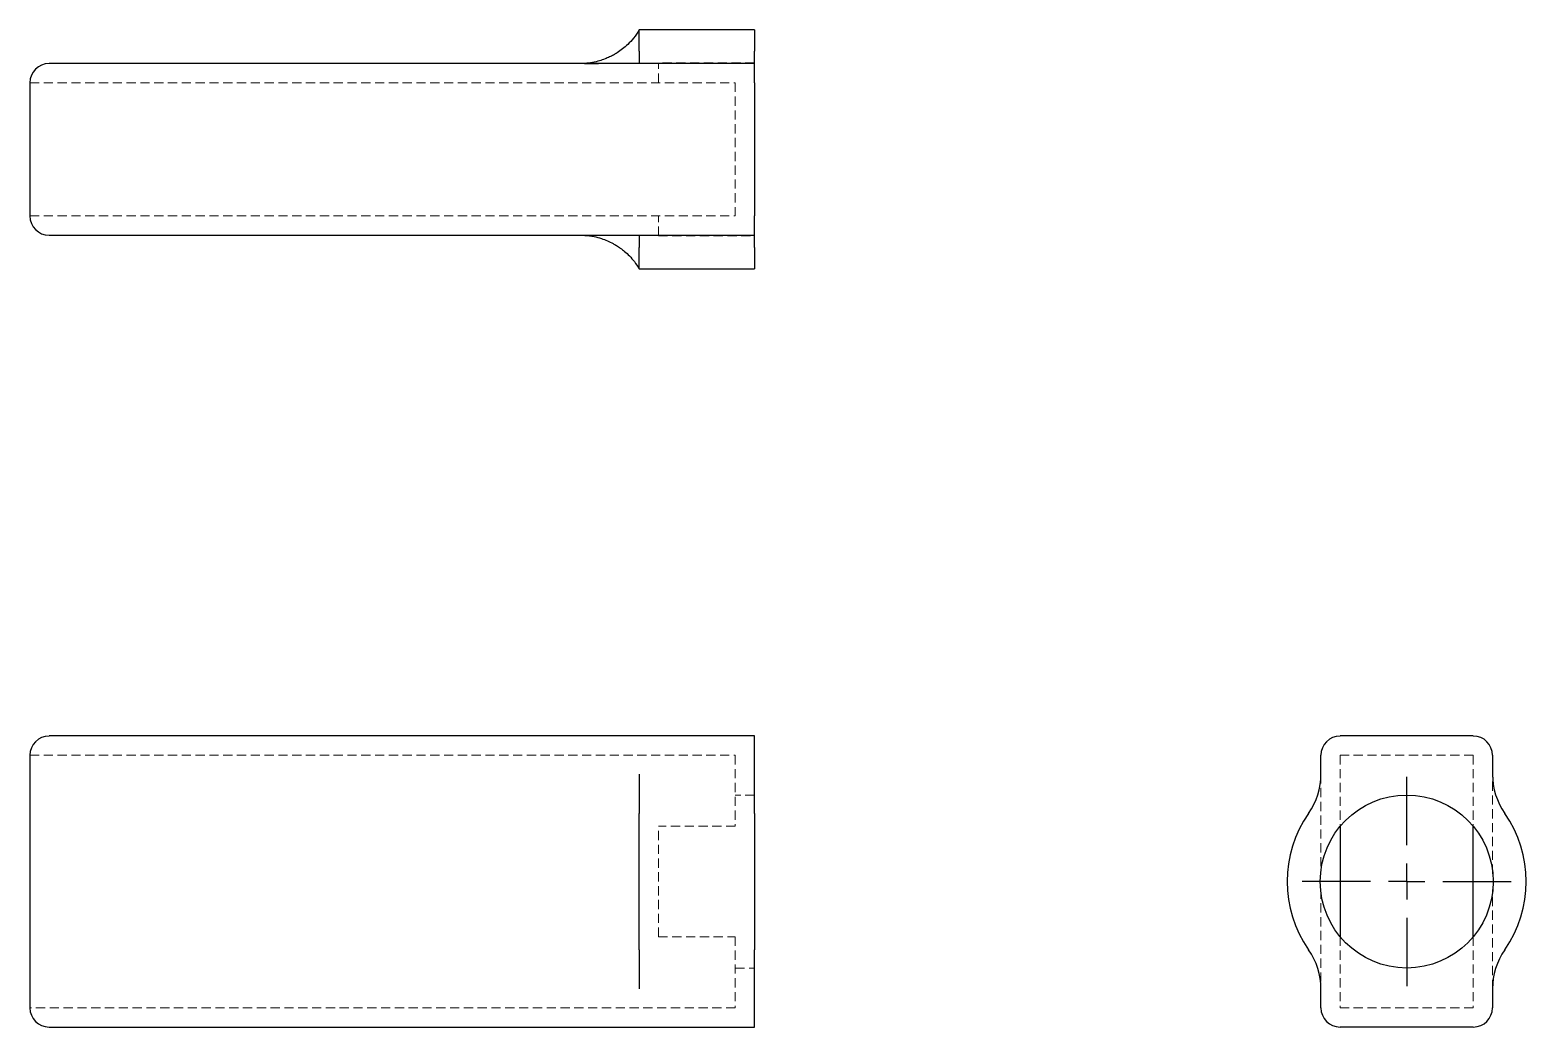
# Model space of a CAD drawing. Header units: millimetres. Extents: x 33 to 239, y 37 to 174.
import ezdxf

# ---------------------------------------------------------------- set-up
doc = ezdxf.new("R2010")
doc.units = ezdxf.units.MM
doc.linetypes.add('HIDDEN', pattern=[1.905, 1.27, -0.635])
doc.layers.add('10', color=7, linetype='Continuous')

# ---------------------------------------------------------------- blocks, each defined once
blk = doc.blocks.new('SW_CENTERMARKSYMBOL_0')
at = {"layer": '10', "color": 0}
for p, q in [((0, 5), (0, 14.43)), ((0, 0), (0, 2.5)), ((-5, 0), (-14.43, 0)), ((0, 0), (-2.5, 0)), ((0, 0), (0, -2.5)), ((0, 0), (2.5, 0)), ((5, 0), (14.43, 0)), ((0, -5), (0, -14.43))]:
    blk.add_line(p, q, dxfattribs=at)

msp = doc.modelspace()

# ---------------------------------------------------------------- linework, layer by layer
at = {"color": 7, "linetype": 'Continuous', "lineweight": 25}
for p, q in [((133, 174.48), (117.09, 174.48)), ((133, 174.48), (133, 171.53)), ((133, 169.84), (133, 171.53)), ((133, 169.84), (35.65, 169.84)), ((133, 167.19), (133, 169.84)), ((33, 167.19), (33, 148.81)), ((133, 167.19), (133, 148.81)), ((133, 146.16), (133, 148.81)), ((35.65, 146.16), (133, 146.16)), ((133, 144.47), (133, 146.16)), ((133, 144.47), (133, 141.52)), ((117.09, 141.52), (133, 141.52)), ((133, 77.08), (35.65, 77.08)), ((133, 74.42), (133, 77.08)), ((232.19, 77.08), (213.81, 77.08)), ((33, 74.42), (33, 39.58)), ((133, 71.81), (133, 74.42)), ((211.16, 71.81), (211.16, 74.42)), ((234.84, 74.42), (234.84, 71.81)), ((133, 66.4), (133, 71.81)), ((133, 66.4), (133, 47.6)), ((213.81, 64.62), (213.81, 49.38)), ((232.19, 49.38), (232.19, 64.62)), ((133, 42.19), (133, 47.6)), ((133, 39.58), (133, 42.19)), ((211.16, 39.58), (211.16, 42.19)), ((234.84, 42.19), (234.84, 39.58)), ((133, 36.92), (133, 39.58)), ((35.65, 36.92), (133, 36.92)), ((232.19, 36.92), (213.81, 36.92))]:
    msp.add_line(p, q, dxfattribs=at)
at = {"color": 7, "linetype": 'HIDDEN', "lineweight": 18}
for p, q in [((119.74, 167.19), (119.74, 169.93)), ((133, 169.93), (119.74, 169.93)), ((33, 167.19), (130.35, 167.19)), ((130.35, 167.19), (130.35, 148.81)), ((33, 148.81), (130.35, 148.81)), ((119.74, 146.07), (119.74, 148.81)), ((119.74, 146.07), (133, 146.07)), ((33, 74.42), (130.35, 74.42)), ((130.35, 74.42), (130.35, 64.62)), ((232.19, 74.42), (213.81, 74.42)), ((213.81, 74.42), (213.81, 64.62)), ((232.19, 74.42), (232.19, 64.62)), ((133, 68.93), (130.35, 68.93)), ((130.35, 64.62), (119.74, 64.62)), ((119.74, 49.38), (119.74, 64.62)), ((119.74, 49.38), (130.35, 49.38)), ((130.35, 49.38), (130.35, 39.58)), ((213.81, 49.38), (213.81, 39.58)), ((232.19, 49.38), (232.19, 39.58)), ((130.35, 45.07), (133, 45.07)), ((130.35, 39.58), (33, 39.58)), ((232.19, 39.58), (213.81, 39.58))]:
    msp.add_line(p, q, dxfattribs=at)
at = {"color": 7, "linetype": 'Continuous', "lineweight": 25}
msp.add_circle((223, 57), 11.93, dxfattribs=at)
for centre, radius, start, end in [((35.65, 167.19), 2.65, 90, 180), ((35.65, 148.81), 2.65, 180, 270), ((35.65, 74.42), 2.65, 90, 180), ((213.81, 74.42), 2.65, 90, 180), ((232.19, 74.42), 2.65, 0, 90), ((201.69, 71.81), 9.47, 325.2019, 0), ((244.31, 71.81), 9.47, 180, 214.7981), ((223, 57), 16.48, 145.2019, 214.7981), ((223, 57), 16.48, 325.2019, 34.7981), ((201.69, 42.19), 9.47, 0, 34.7981), ((244.31, 42.19), 9.47, 145.2019, 180), ((35.65, 39.58), 2.65, 180, 270), ((213.81, 39.58), 2.65, 180, 270), ((232.19, 39.58), 2.65, 270, 0)]:
    msp.add_arc(centre, radius, start, end, dxfattribs=at)
for points, knots in [([(117.09, 174.48), (116.84, 174.09), (116.37, 173.37), (115.57, 172.52), (114.81, 171.85), (114.13, 171.37), (113.53, 171.01), (112.97, 170.73), (112.33, 170.45), (111.55, 170.19), (110.61, 169.96), (109.93, 169.89), (109.56, 169.86)], [0, 0, 0, 0, 0.151411, 0.277434, 0.38173, 0.481522, 0.546778, 0.611259, 0.685479, 0.775017, 0.87987, 1, 1, 1, 1]), ([(117.09, 171.53), (117.09, 171.83), (117.09, 172.44), (117.09, 173.17), (117.09, 173.75), (117.09, 174.17), (117.09, 174.43), (117.09, 174.46), (117.09, 174.48)], [0, 0, 0, 0, 0.166834, 0.333668, 0.500501, 0.667335, 0.834169, 1, 1, 1, 1]), ([(117.09, 171.53), (117.09, 170.98), (117.09, 170.56), (117.09, 169.98), (117.09, 169.84), (117.09, 169.84)], [0, 0, 0, 0, 0.5, 0.5, 1, 1, 1, 1]), ([(109.55, 169.85), (109.54, 169.85), (109.53, 169.85), (109.65, 169.84), (109.94, 169.84), (110.37, 169.84), (110.87, 169.84), (111.28, 169.84), (111.46, 169.84)], [0, 0, 0, 0, 0.110584, 0.340597, 0.546742, 0.730125, 0.890071, 1, 1, 1, 1]), ([(109.56, 146.14), (109.99, 146.1), (110.78, 146.02), (111.82, 145.73), (112.7, 145.4), (113.39, 145.06), (113.98, 144.72), (114.51, 144.36), (115.11, 143.9), (115.77, 143.28), (116.47, 142.49), (116.87, 141.86), (117.09, 141.52)], [0, 0, 0, 0, 0.1422, 0.256909, 0.35346, 0.447429, 0.508801, 0.574645, 0.656479, 0.75466, 0.869164, 1, 1, 1, 1]), ([(117.09, 146.14), (117.09, 146.12), (117.09, 146.08), (117.09, 145.76), (117.09, 145.24), (117.09, 144.73), (117.09, 144.47)], [0, 0, 0, 0, 0.199298, 0.466199, 0.733099, 1, 1, 1, 1]), ([(117.09, 141.52), (117.09, 141.52), (117.09, 141.49), (117.09, 141.59), (117.09, 141.83), (117.09, 142.25), (117.09, 142.83), (117.09, 143.56), (117.09, 144.17), (117.09, 144.47)], [0, 0, 0, 0, 0.0010217, 0.1675181, 0.3340145, 0.5005109, 0.6670072, 0.8335036, 1, 1, 1, 1]), ([(117.09, 71.81), (117.09, 70.85), (117.09, 69.89), (117.09, 68.06), (117.09, 67.19), (117.09, 66.4)], [0, 0, 0, 0, 0.5, 0.5, 1, 1, 1, 1]), ([(117.09, 47.6), (117.09, 47.6), (117.09, 47.79), (117.09, 48.84), (117.09, 51.11), (117.09, 54.88), (117.09, 59.1), (117.09, 62.89), (117.09, 65.16), (117.09, 66.21), (117.09, 66.4), (117.09, 66.4)], [-4.8969, -4.8969, -4.8969, -4.8969, -4.756991, -4.617082, -4.337263, -4.057444, -3.777625, -3.497806, -3.217987, -3.078078, -2.938169, -2.938169, -2.938169, -2.938169]), ([(117.09, 47.6), (117.09, 46.81), (117.09, 45.94), (117.09, 44.11), (117.09, 43.15), (117.09, 42.19)], [0, 0, 0, 0, 0.5, 0.5, 1, 1, 1, 1])]:
    msp.add_open_spline(points, degree=3, knots=knots, dxfattribs=at)
at = {"color": 7, "linetype": 'HIDDEN', "lineweight": 18}
for points, knots in [([(109.52, 169.85), (109.56, 169.85), (109.63, 169.84), (109.94, 169.84), (110.27, 169.84), (110.69, 169.84), (111.09, 169.84), (111.27, 169.84)], [0, 0, 0, 0, 0.339971, 0.510478, 0.68204, 0.854436, 1, 1, 1, 1]), ([(117.09, 146.16), (116.81, 146.16), (116.25, 146.16), (115.42, 146.15), (114.6, 146.15), (113.83, 146.15), (113.12, 146.15), (112.47, 146.15), (111.9, 146.15), (111.34, 146.14), (110.83, 146.14), (110.39, 146.14), (109.99, 146.14), (109.69, 146.14), (109.6, 146.14), (109.56, 146.14)], [0, 0, 0, 0, 0.046712, 0.095122, 0.14544, 0.197842, 0.252505, 0.309183, 0.367884, 0.428987, 0.514373, 0.603801, 0.696893, 0.84395, 1, 1, 1, 1]), ([(211.16, 71.81), (211.16, 71.78), (211.16, 71.73), (211.16, 71.35), (211.16, 70.78), (211.16, 69.96), (211.16, 68.88), (211.16, 67.56), (211.16, 65.9), (211.16, 63.92), (211.16, 61.63), (211.16, 59.68), (211.16, 58.49), (211.16, 58.08)], [0, 0, 0, 0, 0.066429, 0.132762, 0.199143, 0.265749, 0.354282, 0.442629, 0.531425, 0.66461, 0.797082, 0.929554, 1, 1, 1, 1]), ([(234.84, 58.08), (234.84, 58.5), (234.84, 59.69), (234.84, 61.64), (234.84, 63.93), (234.84, 65.91), (234.84, 67.56), (234.84, 68.88), (234.84, 69.96), (234.84, 70.78), (234.84, 71.35), (234.84, 71.73), (234.84, 71.78), (234.84, 71.81)], [0, 0, 0, 0, 0.07104, 0.203414, 0.335749, 0.46885, 0.557623, 0.645905, 0.734247, 0.800689, 0.867092, 0.933622, 1, 1, 1, 1]), ([(211.16, 55.9), (211.16, 55.49), (211.16, 54.31), (211.16, 52.36), (211.16, 50.07), (211.16, 48.09), (211.16, 46.44), (211.16, 45.12), (211.16, 44.04), (211.16, 43.22), (211.16, 42.65), (211.16, 42.27), (211.16, 42.22), (211.16, 42.19)], [0, 0, 0, 0, 0.070347, 0.202818, 0.335251, 0.468452, 0.557292, 0.645641, 0.734049, 0.800541, 0.866993, 0.933572, 1, 1, 1, 1]), ([(234.84, 42.19), (234.84, 42.22), (234.84, 42.27), (234.84, 42.65), (234.84, 43.22), (234.84, 44.04), (234.84, 45.12), (234.84, 46.44), (234.84, 48.1), (234.84, 50.08), (234.84, 52.37), (234.84, 54.32), (234.84, 55.51), (234.84, 55.92)], [0, 0, 0, 0, 0.066417, 0.132738, 0.199106, 0.2657, 0.354214, 0.442542, 0.531317, 0.66447, 0.796912, 0.929355, 1, 1, 1, 1])]:
    msp.add_open_spline(points, degree=3, knots=knots, dxfattribs=at)

# ---------------------------------------------------------------- block references
at = {"layer": '10'}
msp.add_blockref('SW_CENTERMARKSYMBOL_0', (223, 57), dxfattribs=at)

doc.saveas('drawing.dxf')
